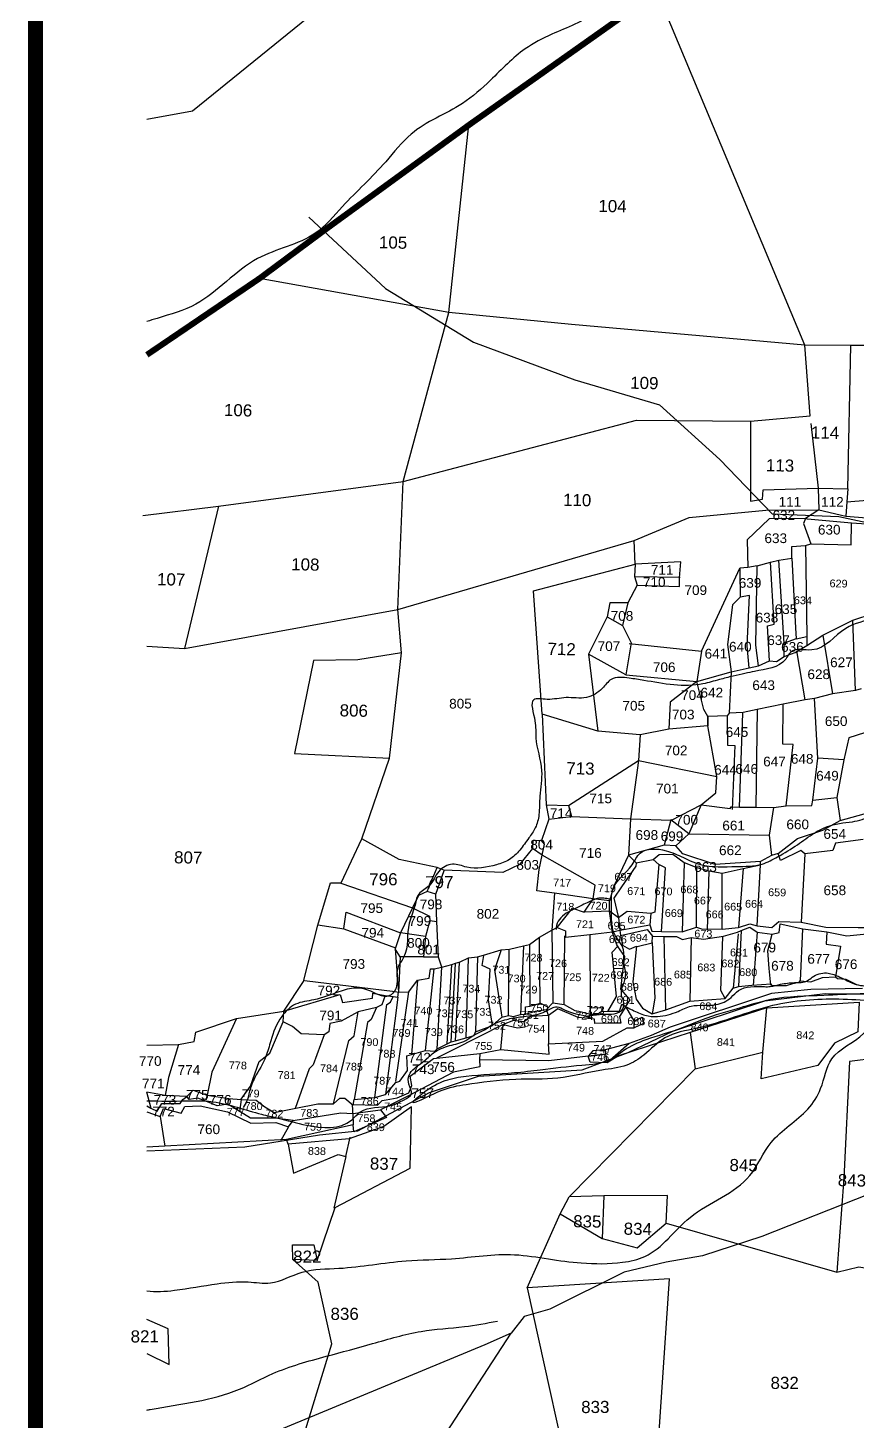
# Model space of a CAD drawing. Header units: inches. Extents: x 182366 to 215308, y 1619047 to 1632624.
# Drawn here: x 182366 to 183734, y 1626081 to 1628381 of the extents above; entities that cross this region are included whole.
import ezdxf
from ezdxf.enums import TextEntityAlignment as Align

# ---------------------------------------------------------------- set-up
doc = ezdxf.new("R2010")
doc.units = ezdxf.units.IN
doc.header["$MEASUREMENT"] = 0
doc.linetypes.add('HIDDEN2', pattern=[0.1875, 0.125, -0.0625])
for name, color, linetype in [('PLOT NO', 7, 'Continuous'), ('PLOTS', 7, 'Continuous'), ('ROAD', 1, 'Continuous'), ('STREAM', 4, 'Continuous'), ('VILLAGE BOUNDARY', 5, 'Continuous')]:
    doc.layers.add(name, color=color, linetype=linetype)
doc.styles.get("Standard").update_dxf_attribs({"font": 'arial.ttf'})

msp = doc.modelspace()

# ---------------------------------------------------------------- linework, layer by layer
at = {"color": 5, "const_width": 25}
msp.add_lwpolyline([(182378.6, 1632166.8), (191929.3, 1632166.8), (191929.3, 1619118.1), (182378.6, 1619118.1)], close=True, dxfattribs=at)
at = {"layer": 'PLOTS'}
for points in [[(182555.5, 1627575.9), (182680.2, 1627591.2), (182985.2, 1627631.9), (183370, 1627733.1), (183557.9, 1627731.3), (183656.1, 1627740.2), (183647.3, 1627856.9), (183404, 1628440)], [(183743.8, 1627040.8), (183697.8, 1627035.1), (183693.5, 1627022.8), (183647.3, 1627017.1), (183640.9, 1627022.9), (183607.1, 1627006.5), (183603.4, 1627018.1), (183592.7, 1627014.4), (183574.5, 1627004.8), (183499.6, 1626999.6), (183446.5, 1627017.5), (183434.9, 1627030.7), (183415.6, 1627031.6), (183356.8, 1627015.1), (183332.5, 1626963.8), (183325.1, 1626939.5), (183298.4, 1626943.3), (183234.6, 1626952.4), (183205.7, 1626956.5), (183209.4, 1626991.4), (183214.3, 1627015.2), (183217.9, 1627033), (183213, 1627039.1), (183198.9, 1627038.7), (183198.2, 1627025.9), (183176.9, 1626999.6), (183149.4, 1626986.5), (183052.2, 1626990.1), (183041, 1626995), (182978.3, 1627008.2), (182917.1, 1627042), (182962.2, 1627175.3), (182982.5, 1627349.1), (182976.1, 1627420.7), (182985.2, 1627631.9), (183060.5, 1627910.8), (183093.5, 1628220.3)], [(184455.2, 1628052.1), (184331.7, 1628044.9), (184309, 1627941), (184159.7, 1627946.1), (184137.9, 1627866), (184088.5, 1627865.6), (184063.7, 1627863.2), (183928.9, 1627856.3), (183723.4, 1627856.5), (183647.3, 1627856.9), (183262.9, 1627890.9), (183060.5, 1627910.8), (182748.1, 1627967)], [(183718.1, 1627619.6), (183723.4, 1627856.5)], [(183557.9, 1627731.3), (183557.7, 1627599.5), (183577.8, 1627602.9), (183578.5, 1627618.3), (183669.4, 1627620.6), (183718.1, 1627619.6), (183716.9, 1627598.3), (183715.2, 1627574.8)], [(183657.1, 1627727.4), (183669.4, 1627620.6), (183670.4, 1627585.2)], [(183716.9, 1627598.3), (183750.2, 1627601.1), (183749.7, 1627607), (183778.4, 1627609.4), (183802.6, 1627660.8), (183846.6, 1627651.2), (183941.3, 1627639.8), (183934.4, 1627584.1), (183898.2, 1627583.8), (183778.4, 1627609.4)], [(182562.3, 1627359.9), (182624.6, 1627356.4), (182976.1, 1627420.7), (183366, 1627534.7), (183456.9, 1627572.7), (183583.2, 1627584.7), (183670.4, 1627585.2), (183715.2, 1627574.8), (183763.7, 1627570.8)], [(182680.2, 1627591.2), (182624.6, 1627356.4)], [(183670.4, 1627585.2), (183648.6, 1627570.6), (183645.2, 1627562.6), (183657.4, 1627528.8)], [(183757.4, 1627560.8), (183724.4, 1627562.9), (183651.9, 1627569.7), (183648.6, 1627570.6), (183588.7, 1627570.4), (183552.3, 1627535.4), (183553.5, 1627489.9), (183540, 1627488.9), (183540.7, 1627440.7), (183528.2, 1627428.4), (183519.8, 1627362.8), (183525.8, 1627317.8), (183522.9, 1627249.7)], [(183568.7, 1627492.7), (183590.8, 1627498.7), (183604.8, 1627501.8), (183626.1, 1627505.4), (183626.1, 1627524.8), (183648.7, 1627526.1), (183657.4, 1627528.8), (183723.9, 1627527.1), (183724.4, 1627562.9)], [(183214.1, 1627247.7), (183199.7, 1627451.5), (183367.9, 1627495.3), (183366, 1627534.7)], [(183648.7, 1627526.1), (183650.6, 1627375.8), (183651, 1627361.3)], [(183626.1, 1627505.4), (183631.9, 1627390.6), (183633.2, 1627371.9), (183650.6, 1627375.8)], [(183367.9, 1627495.3), (183366.4, 1627474.8), (183371, 1627460.6), (183355.5, 1627431.5), (183325.7, 1627431.5), (183321.3, 1627408.3), (183290.8, 1627346.9), (183306.2, 1627219.9)], [(183357.9, 1627364.7), (183476.9, 1627351.6), (183540, 1627488.9)], [(183371, 1627460.6), (183440.9, 1627458.7), (183440.6, 1627473), (183443.2, 1627499.3), (183367.9, 1627495.3)], [(183571, 1627327.7), (183566.9, 1627361.7), (183568.7, 1627492.7), (183553.5, 1627489.9)], [(183589.3, 1627335.8), (183586.1, 1627393.5), (183596.7, 1627396.4), (183590.8, 1627498.7)], [(183613.3, 1627343), (183613.2, 1627365.2), (183604.8, 1627501.8)], [(183366.4, 1627474.8), (183441.9, 1627474)], [(183555.9, 1627324.4), (183552.1, 1627360.8), (183556.4, 1627443.6), (183540.7, 1627440.7)], [(183355.5, 1627431.5), (183346.5, 1627394)], [(183352.1, 1627312.7), (183469.4, 1627301.7), (183525.8, 1627317.8), (183555.9, 1627324.4), (183571, 1627327.7), (183589.3, 1627335.8), (183600.7, 1627334.7), (183613.3, 1627343), (183631.4, 1627349.4), (183651, 1627361.3), (183676.9, 1627378.1), (183726.8, 1627403.1), (183760.1, 1627414.2)], [(183321.3, 1627408.3), (183346.5, 1627394), (183361.1, 1627365.4), (183352.1, 1627312.7), (183290.8, 1627346.9)], [(183731, 1627286.8), (183726.8, 1627403.1)], [(183633.2, 1627371.9), (183613.2, 1627365.2)], [(183676.9, 1627378.1), (183693.1, 1627281.4)], [(182982.5, 1627349.1), (182910.5, 1627337.7), (182837.3, 1627336.3), (182805.8, 1627183), (182962.2, 1627175.3)], [(183476.9, 1627351.6), (183469.4, 1627301.7)], [(183648, 1627271.6), (183634.1, 1627352.5)], [(183225.4, 1627074.8), (183262.5, 1627079), (183360.2, 1627075.3), (183427.7, 1627072.8), (183476.5, 1627098.3), (183500.9, 1627117.9), (183502.5, 1627144.8), (183487.6, 1627228.7), (183487.3, 1627244.1), (183480.9, 1627255.6), (183469.4, 1627301.7), (183425.4, 1627267.9), (183423.2, 1627223)], [(183740.1, 1627289.9), (183731, 1627286.8), (183693.1, 1627281.4), (183663.5, 1627273.7), (183648, 1627271.6), (183611.8, 1627264.2), (183568.6, 1627255.4), (183545.7, 1627250.8), (183522.9, 1627249.7), (183519.6, 1627245.1), (183487.3, 1627244.1), (183487.6, 1627228.7), (183423.2, 1627223), (183375.7, 1627214), (183306.2, 1627219.9), (183214.1, 1627247.7), (183220.8, 1627098.2), (183225.4, 1627074.8), (183213, 1627039.1)], [(183660.8, 1627106), (183669, 1627175.4), (183663.5, 1627273.7)], [(183568.6, 1627255.4), (183566.6, 1627094.3)], [(183616.9, 1627096.3), (183628.3, 1627197.8), (183611.4, 1627198.4), (183611.8, 1627264.2)], [(183519.6, 1627245.1), (183519.7, 1627196.6), (183531.9, 1627196.1), (183527.7, 1627090.7)], [(183539.7, 1627094.6), (183545.3, 1627249.6)], [(183375.7, 1627214), (183373.4, 1627171.5), (183360.2, 1627075.3), (183356.8, 1627015.1), (183369.3, 1627002.7), (183397.4, 1627008), (183407, 1627016.4), (183429.7, 1627016.9), (183448.2, 1627003), (183469.4, 1626994.8), (183489.2, 1626989.3), (183511.3, 1626985.6), (183545.5, 1626992.9), (183574.1, 1626999), (183574.5, 1627004.8)], [(183746, 1627217), (183720, 1627208.9), (183711.9, 1627172.4), (183700.3, 1627110.1)], [(183476.5, 1627098.3), (183524.1, 1627092.2), (183525.7, 1627094.7), (183539.7, 1627094.6), (183566.6, 1627094.3), (183595.7, 1627094), (183616.9, 1627096.3), (183659.2, 1627097.2), (183660.8, 1627106), (183700.3, 1627110.1), (183705.8, 1627072.1), (183788.5, 1627095.6), (183800.6, 1627110), (183857, 1627119.6), (183870.3, 1627129.7), (183887.4, 1627152.4), (183907.8, 1627149.2), (183920.7, 1627147.1), (183960.8, 1627155.4), (183990.2, 1627171.4), (184003.3, 1627192.6), (184010.7, 1627198.9), (184037.4, 1627173.5)], [(183257.5, 1627097.1), (183373.4, 1627171.5), (183502.5, 1627144.8)], [(183711.9, 1627172.4), (183669, 1627175.4)], [(183220.8, 1627098.2), (183257.5, 1627097.1), (183262.5, 1627079)], [(183476.5, 1627098.3), (183456.4, 1627050.1), (183426.3, 1627073.5), (183415.6, 1627031.6)], [(183595.7, 1627094), (183588.7, 1627048.2)], [(183603.4, 1627018.1), (183635.2, 1627042.9), (183677, 1627056.2), (183705.8, 1627072.1)], [(183434.9, 1627030.7), (183456.4, 1627050.1), (183588.7, 1627048.2), (183592.7, 1627014.4)], [(182562.3, 1626701.7), (182614.3, 1626702.6), (182640.3, 1626707.8), (182643.2, 1626722.9), (182710.3, 1626745.4), (182788.2, 1626757.9), (182820.8, 1626806.5), (182844.4, 1626899.6), (182865.4, 1626969.7), (182882.9, 1626969.4), (182917.1, 1627042)], [(182822.2, 1626808.5), (182971.9, 1626789.9), (182977.4, 1626789.2), (182994.1, 1626789.6), (183008.4, 1626808.8), (183028.1, 1626812.3), (183030, 1626827.3), (183036.2, 1626827.3), (183048.6, 1626830), (183065, 1626834.9), (183071.4, 1626836.8), (183078.9, 1626839), (183093, 1626845.7), (183107.7, 1626847.5), (183117.6, 1626850), (183146.7, 1626858.6), (183160.6, 1626860.2), (183183.6, 1626865.6), (183193.5, 1626867.9), (183209.7, 1626880), (183230.3, 1626891.1), (183239.1, 1626895.9), (183264.3, 1626927.9), (183283.5, 1626921.2), (183298.4, 1626943.3), (183301.7, 1626965.8), (183214.3, 1627015.2), (183198.2, 1627025.9)], [(183369.3, 1627002.7), (183368.7, 1626996.7), (183345.2, 1626962.8), (183332.5, 1626944.3), (183340, 1626911.7), (183342.4, 1626891.4), (183343.5, 1626882.6), (183346.6, 1626866.6), (183358.1, 1626860), (183369.9, 1626864.9), (183363.6, 1626805.9), (183369.3, 1626777.5), (183379.6, 1626762.8), (183395.4, 1626753.3), (183418.4, 1626759.7), (183457.6, 1626774), (183515.9, 1626778.3), (183529.4, 1626795.4), (183537.9, 1626798.1), (183560, 1626800.8), (183591.8, 1626802.6), (183592.3, 1626800), (183617.2, 1626799.9), (183627.9, 1626803.3), (183638.2, 1626805.7), (183639.7, 1626807.7), (183645.9, 1626807.2), (183657.4, 1626805.9), (183676.5, 1626813), (183698.3, 1626814.1), (183701.6, 1626811.5), (183714.9, 1626810.3), (183734, 1626801.2)], [(183406.9, 1626999.9), (183400.3, 1626921.3), (183393.2, 1626918.7), (183391.9, 1626900.2)], [(183410.8, 1626889.3), (183417.4, 1626994.4), (183406.9, 1626999.9), (183397.4, 1627008)], [(183448.2, 1627003), (183445.2, 1626888.6)], [(183569, 1626898.5), (183574.1, 1626999)], [(183647.3, 1627017.1), (183641.4, 1626904.5)], [(183038.7, 1626950.8), (183024.7, 1626955.3), (183041, 1626995)], [(183041, 1626695.2), (183048.6, 1626830), (183043.1, 1626846.9), (183040.6, 1626905.8), (183038.7, 1626950.8), (183052.6, 1626989.7)], [(183468.6, 1626896.5), (183469.4, 1626994.8)], [(183489.2, 1626989.3), (183486.3, 1626891.1)], [(183511.2, 1626892.8), (183511.3, 1626985.6)], [(183545.5, 1626992.9), (183538, 1626895.9)], [(182882.4, 1626969.1), (183000.6, 1626928.2), (183028.6, 1626914.5), (183028.9, 1626907.5), (183022.1, 1626881), (183018.6, 1626847.4), (182980, 1626847.2), (182971.7, 1626860.4)], [(183024.7, 1626955.3), (183010.3, 1626948.6), (183000.6, 1626928.2), (182980.4, 1626887.1), (182971.7, 1626860.4), (182977.4, 1626789.2)], [(183234.6, 1626952.4), (183230.3, 1626891.1), (183232.1, 1626771.6)], [(182562.3, 1626601.3), (182568.6, 1626597.4), (182579.4, 1626592.8), (182587.2, 1626605), (182617.4, 1626605.1), (182621.4, 1626611.7), (182628.4, 1626616.6), (182638.4, 1626627.3), (182661.5, 1626618.8), (182697.7, 1626613.7), (182717.6, 1626611.8), (182742.6, 1626610.8), (182756.7, 1626599.9), (182772.5, 1626590.4), (182808.2, 1626597.4), (182844.1, 1626604.5), (182870.3, 1626604.7), (182880.5, 1626614.2), (182888.7, 1626613.8), (182902.6, 1626602.6), (182904.3, 1626611.8), (182938.5, 1626615.4), (182956, 1626620.2), (182972.8, 1626640), (182979.5, 1626642.3), (182992.3, 1626659.5), (182991.3, 1626683.7), (182998.8, 1626685.9), (183021.7, 1626692.5), (183037, 1626691.8), (183041, 1626695.2), (183057.4, 1626703.6), (183064, 1626707.1), (183070.5, 1626708.8), (183088.8, 1626713.8), (183102.3, 1626717.5), (183104.1, 1626723.4), (183132.1, 1626734), (183148, 1626747.7), (183158.8, 1626750.6), (183166.9, 1626748.6), (183178.3, 1626751.9), (183187, 1626752.6), (183203.2, 1626757.4), (183221.5, 1626760.2), (183232.1, 1626771.6), (183250.7, 1626768.9), (183267.9, 1626758.8), (183274.6, 1626757.9), (183294, 1626752.5), (183305.5, 1626752.9), (183311.4, 1626757.2), (183322.5, 1626757.4), (183341.7, 1626757.7), (183345.6, 1626769.2), (183352.5, 1626765.6), (183359.3, 1626776.2), (183344.2, 1626793.8), (183348.1, 1626827.6), (183350.5, 1626848), (183339.3, 1626864.1), (183337.2, 1626867.1), (183330.4, 1626887.4), (183325.1, 1626922.6), (183325.1, 1626939.5)], [(182887.4, 1626893.9), (182891, 1626921.1), (182980.4, 1626887.1)], [(183028.9, 1626907.5), (183040.6, 1626905.8)], [(183239.1, 1626895.9), (183252.8, 1626890.2), (183252.8, 1626879.7), (183293, 1626884.3), (183330.2, 1626888.6), (183342.4, 1626891.4), (183391.9, 1626900.2), (183394.9, 1626889.6), (183410.8, 1626889.3), (183445.2, 1626888.6), (183468.6, 1626896.5), (183478.5, 1626892.8), (183487.7, 1626893.7), (183511.2, 1626892.8), (183538, 1626895.9), (183557, 1626901.6), (183569, 1626898.5), (183592.9, 1626895.9), (183604.8, 1626905.9), (183641.4, 1626904.5), (183681.9, 1626896.5), (183735.5, 1626895.9), (183768.8, 1626895.6), (183821.2, 1626884.2)], [(183393.2, 1626918.7), (183354.4, 1626922), (183340, 1626911.7), (183325.1, 1626922.6), (183283.5, 1626921.2)], [(182972.8, 1626861.6), (182887.9, 1626893.2), (182844.5, 1626899.8)], [(183022.1, 1626881), (182980.4, 1626887.1)], [(183250.7, 1626768.9), (183251.7, 1626882.1)], [(183293, 1626884.3), (183293.6, 1626763.5), (183293.7, 1626751.5)], [(183343.5, 1626882.6), (183387.5, 1626892.6), (183396.2, 1626881.5), (183415.3, 1626881.1), (183435.8, 1626880.7), (183445.5, 1626876.2), (183459.8, 1626879.3), (183480.3, 1626876.5), (183513.4, 1626881.7), (183536.2, 1626887.9), (183542.7, 1626890.7), (183556.5, 1626896.5), (183568.8, 1626887.8), (183593.8, 1626884.5), (183604.9, 1626887.6), (183607, 1626901.8), (183644, 1626893.8), (183683.7, 1626888.7), (183716.7, 1626882.1), (183749.5, 1626885.5), (183768, 1626888.5), (183785.2, 1626884.8), (183807.3, 1626881.7), (183819.4, 1626873.1)], [(183537.5, 1626885.4), (183529.4, 1626795.4)], [(183542.7, 1626890.7), (183537.9, 1626798.1)], [(183568.8, 1626887.8), (183562.1, 1626800.1)], [(183591.4, 1626800.3), (183588.9, 1626828.1), (183586.2, 1626857.3), (183593.8, 1626884.5)], [(183643.7, 1626893.8), (183639.7, 1626807.7)], [(183683.7, 1626888.7), (183682.7, 1626868.2), (183706.3, 1626864.8), (183698.3, 1626814.1)], [(183158.8, 1626750.6), (183160, 1626859.5)], [(183183.6, 1626865.6), (183178.3, 1626751.9)], [(183193.5, 1626867.9), (183194.1, 1626766)], [(183211.1, 1626770.9), (183209.7, 1626880)], [(183322.6, 1626757.3), (183336.6, 1626781.6), (183329.7, 1626854.8), (183339.7, 1626865.4)], [(183371, 1626864.6), (183395.7, 1626870.3), (183396.2, 1626881.5)], [(183395.7, 1626870.9), (183399.9, 1626779), (183395.4, 1626753.3)], [(183418.4, 1626759.7), (183415.3, 1626881.1)], [(183459.8, 1626879.3), (183457.6, 1626774)], [(183515.9, 1626778.3), (183509, 1626791.7), (183512.3, 1626880.2)], [(182980, 1626847.2), (182977.4, 1626789.2)], [(183018.6, 1626847.4), (183043.9, 1626847.5)], [(183064, 1626707.1), (183071.5, 1626836.2)], [(183077.2, 1626837.8), (183070.5, 1626708.8)], [(183088.8, 1626713.8), (183093, 1626845.7)], [(183107.7, 1626847.5), (183104.1, 1626723.4)], [(183132.1, 1626734), (183125.7, 1626776.2), (183128.6, 1626826.8), (183115.1, 1626832.8), (183118.2, 1626849.4)], [(183146.7, 1626858.6), (183135.7, 1626826), (183148, 1626747.7)], [(183021.7, 1626692.5), (183036.2, 1626827.3)], [(183057.4, 1626703.6), (183065, 1626834.9)], [(183332.3, 1626828.1), (183348.4, 1626828.6)], [(183742.7, 1626795.3), (183657.6, 1626793.4), (183592.3, 1626786.9), (183425.6, 1626731.5), (183393.8, 1626717.3), (183357.5, 1626704.2), (183318, 1626693.6), (183297.9, 1626692.2), (183290.1, 1626683.3), (183319, 1626686.7), (183318, 1626693.6), (183319, 1626686.7), (183290.1, 1626683.3), (183225.1, 1626675.8), (183110.7, 1626677.4), (183111.4, 1626665.6), (183068, 1626657), (182994, 1626618.1), (182947.6, 1626595), (182957.5, 1626582.1), (182903.9, 1626558.7), (182902.3, 1626570), (182792.7, 1626545.6), (182591.9, 1626535), (182562.3, 1626533)], [(183008.4, 1626808.8), (182998.8, 1626685.9)], [(182717.7, 1626612.6), (182733.3, 1626633.9), (182747.5, 1626674.4), (182765.3, 1626688.5), (182787.3, 1626740.2), (182788.2, 1626757.9), (182881, 1626785.3), (182884.9, 1626772.1), (182934.7, 1626779.2), (182934.8, 1626787.3), (182955.5, 1626783.4), (182968.3, 1626781.8), (182976.2, 1626780.8), (182977.4, 1626789.2)], [(182955.5, 1626783.4), (182949.9, 1626767.9), (182940.8, 1626763.9), (182910.9, 1626756.4), (182882.9, 1626741.1), (182863.9, 1626737.3), (182862.5, 1626723.3), (182854.5, 1626718.6), (182816.7, 1626720), (182802.4, 1626732.1), (182787.3, 1626740.2)], [(182938.5, 1626615.4), (182958.2, 1626768.5), (182964.3, 1626772.4), (182968.3, 1626781.8)], [(182976.2, 1626780.8), (182956, 1626620.2)], [(182972.7, 1626641.5), (182994.1, 1626789.6)], [(183187, 1626752.6), (183186.9, 1626764.8), (183194.1, 1626766), (183211.4, 1626770.6), (183225.3, 1626763.9)], [(183398.8, 1625941.8), (183424.5, 1626315.9), (183189.6, 1626300.9), (183244.1, 1626423.3), (183258.8, 1626451.2), (183466.8, 1626662.2), (183578.1, 1626690), (183585, 1626763.2), (183737.2, 1626772.4), (183735.1, 1626723.7), (183696.2, 1626705.1), (183669.1, 1626668.1), (183575.3, 1626646), (183578.1, 1626690)], [(183812, 1626771), (183765.9, 1626680.1), (183720.9, 1626674.4), (183712, 1626481.9), (183700.4, 1626326.7)], [(182710.3, 1626745.4), (182676, 1626671.2), (182669.3, 1626656.7), (182661.5, 1626618.8), (182659.4, 1626610.5)], [(182870.3, 1626604.7), (182895.6, 1626709.1), (182904.3, 1626716.9), (182910.9, 1626756.4)], [(182902, 1626589), (182901.9, 1626594), (182901.7, 1626603.4), (182942.4, 1626602.6), (182950.4, 1626610.4), (182957, 1626611.2), (182974.9, 1626614.7), (182994.5, 1626622.7), (182999.4, 1626634.9), (182996.3, 1626650.3), (183034.8, 1626679.4), (183111.3, 1626687.5), (183145.9, 1626694.4), (183225.6, 1626686.8), (183224.9, 1626703.8), (183314.2, 1626708.3), (183354.2, 1626730.3), (183366, 1626730.2), (183366.1, 1626741.8), (183379.2, 1626747.5), (183381.6, 1626737.2), (183366, 1626730.2)], [(182940.8, 1626763.9), (182932.5, 1626744.1), (182926.1, 1626738.7), (182904.3, 1626611.8)], [(183224.9, 1626750.3), (183194.8, 1626748.9), (183184.4, 1626740.3), (183166.8, 1626742.3), (183149.8, 1626735.9), (183068.4, 1626694.4), (183040.1, 1626679.9)], [(183366.1, 1626741.8), (183352.5, 1626765.6), (183341.8, 1626748.8), (183343.9, 1626738), (183327.6, 1626737.7), (183301, 1626737.3), (183300.7, 1626744.7), (183273.4, 1626747.3), (183240.1, 1626761.5), (183224.9, 1626750.3), (183221.5, 1626760.2)], [(183224.9, 1626750.3), (183224.9, 1626703.8)], [(183292.5, 1626763.2), (183313, 1626763.6), (183312.2, 1626755.9)], [(183585, 1626763.2), (183458.5, 1626722.2), (183340.4, 1626683.9), (183321.5, 1626672.2), (183319, 1626686.7)], [(183145.9, 1626694.4), (183149.8, 1626735.9), (183173.6, 1626730.4), (183186.1, 1626732), (183184.4, 1626740.3)], [(183458.5, 1626722.2), (183466.8, 1626662.2)], [(182614.3, 1626702.6), (182598, 1626648.1), (182592.5, 1626618.6), (182562.3, 1626624.2)], [(182854.5, 1626718.6), (182836.3, 1626669.2), (182830.2, 1626662.7), (182807, 1626597.2)], [(183357.5, 1626704.2), (183321.5, 1626672.2)], [(183111.3, 1626687.5), (183110.7, 1626677.4)], [(183321.5, 1626672.2), (183293.2, 1626673.4), (183290.1, 1626683.3)], [(182561.5, 1626624.3), (182568.6, 1626597.4)], [(182562.3, 1626591.6), (182584.3, 1626584), (182589.6, 1626597), (182618.8, 1626589.5), (182624.7, 1626600.5), (182650, 1626601.5), (182695.3, 1626591.5), (182733.8, 1626572.6), (182774.9, 1626574.1), (182795.9, 1626566.5), (182803.7, 1626577.4), (182773.7, 1626580.8), (182733.3, 1626581.2), (182695.7, 1626604.1), (182678.3, 1626601.2), (182659.5, 1626608.9), (182646.2, 1626614.3), (182632.2, 1626611.9), (182628.4, 1626616.6), (182592.5, 1626618.6), (182592.5, 1626618.6)], [(182695.7, 1626604.1), (182697.7, 1626613.7)], [(182717.6, 1626611.8), (182715, 1626591.4)], [(182584.3, 1626584), (182591.9, 1626535)], [(182843.2, 1626346.2), (182873, 1626433.4), (182996.7, 1626498.5), (182998.9, 1626599.6), (182953, 1626567.4), (182896.1, 1626546.7), (182795.5, 1626538.2), (182792.7, 1626545.6)], [(182803.7, 1626577.4), (182882, 1626589.7), (182902, 1626589), (182902.3, 1626570)], [(182902, 1626589), (182947.6, 1626595)], [(182795.9, 1626566.5), (182783, 1626544.3)], [(182795.5, 1626538.2), (182804, 1626490.3), (182877.9, 1626520.8), (182890.5, 1626517.7), (182897.8, 1626549.6)], [(182890.5, 1626517.7), (182870.9, 1626432.4)], [(183418.6, 1626407.9), (183421.2, 1626453.6), (183316, 1626452.8), (183258.8, 1626451.2)], [(183316, 1626452.8), (183313.3, 1626382.5)], [(183244.1, 1626423.3), (183313.3, 1626382.5), (183371.2, 1626366.9), (183418.6, 1626407.9), (183700.4, 1626326.7), (183736.4, 1626335.7), (183819.9, 1626321.6), (183817.2, 1626263.5), (183793.1, 1625941.5)], [(182562.3, 1624952), (182668.7, 1624956), (182671.3, 1624961.5), (182642.1, 1625157.9), (182602.7, 1625369.4), (182785.7, 1625940.4), (182867.1, 1626208.4), (182844.6, 1626310.4), (182802.8, 1626348), (182802.3, 1626371.9), (182837.4, 1626372), (182843.2, 1626346.2), (182802.8, 1626348)], [(183189.6, 1626300.9), (183274.6, 1625914.6), (183398.8, 1625941.8)], [(182562.3, 1626192.5), (182599.1, 1626174.2), (182597.5, 1626233.6), (182562.3, 1626248.8)]]:
    msp.add_lwpolyline(points, dxfattribs=at)
at = {"layer": 'ROAD'}
for points in [[(182829.4, 1628068.2), (182955.7, 1627950.3), (183100.8, 1627862), (183268.3, 1627799.9), (183408, 1627758.4), (183507, 1627668.3), (183593.6, 1627578.7), (183703.4, 1627574.2), (183808.3, 1627551.7), (183925.8, 1627538.5), (184012.2, 1627531.1), (184037.9, 1627531.8)], [(182562.3, 1626526.9), (182724.1, 1626533.6), (182847, 1626553.6), (182910.3, 1626560.4), (183028.5, 1626623.4), (183109.4, 1626650.5), (183280, 1626660.8), (183356, 1626689.4), (183429.5, 1626724.6), (183581.4, 1626774.9), (183680.9, 1626786.7), (183905.7, 1626783.9)], [(184239.2, 1626764), (184191.7, 1626720.9), (184160.1, 1626675), (184044.5, 1626611.3), (183840.3, 1626510.3), (183751.8, 1626455.2), (183576.6, 1626385.9), (183478.9, 1626353.8), (183418.6, 1626343.5), (183349.6, 1626327), (183226.8, 1626265.7), (183184.4, 1626253.8), (183163, 1626226), (183119.9, 1626207.2), (182771.3, 1626062.1), (182572.1, 1625948.3), (182562.3, 1625940.6)], [(182562.3, 1625318.2), (182801.9, 1625697.5), (183033, 1626026.1), (183163, 1626226)]]:
    msp.add_lwpolyline(points, dxfattribs=at)
at = {"layer": 'STREAM'}
msp.add_lwpolyline([(182562.3, 1628230), (182637.7, 1628243.8), (183120.4, 1628635.4), (183130, 1628681.4), (183484.2, 1628965), (183571.4, 1629115.7), (183716.4, 1629280.6), (183848.2, 1629434.1), (183714.9, 1629276.2), (184029.4, 1629017), (184104.8, 1628951.9), (184113.5, 1628877.7)], dxfattribs=at)
for points, knots in [([(184101.8, 1628954.5), (184093.6, 1628946.8), (184071.4, 1628926.1), (184038.5, 1628897.2), (183974.7, 1628879.4), (183921.4, 1628826.7), (183851.4, 1628784.8), (183794.3, 1628752.7), (183753.8, 1628717.4), (183713, 1628676.7), (183642.7, 1628661.2), (183596.2, 1628590.6), (183528, 1628552.4), (183464.6, 1628519.1), (183419, 1628477.6), (183350.4, 1628466.6), (183309, 1628400), (183239.4, 1628375.7), (183176.9, 1628343.7), (183133.9, 1628297.3), (183074.8, 1628245), (183002.7, 1628219), (182949, 1628147.4), (182893, 1628097.3), (182834.3, 1628026), (182731, 1628008.7), (182664.4, 1627925.5), (182596, 1627906.3), (182567.9, 1627897.6), (182562.3, 1627895.7)], [0, 0, 0, 0, 33.920152, 91.358054, 128.042542, 229.495491, 308.708714, 373.68786, 424.852714, 469.754116, 544.387407, 627.207532, 710.216836, 776.126334, 842.442505, 890.430532, 974.460365, 1056.676535, 1106.632103, 1183.807996, 1244.106688, 1342.499813, 1404.450692, 1507.190295, 1570.153111, 1674.002134, 1800.560327, 1868.652397, 1885.926289, 1885.926289, 1885.926289, 1885.926289]), ([(182562.3, 1625413.6), (182575.2, 1625414.7), (182617.8, 1625418.1), (182701.6, 1625421.3), (182795.5, 1625434.4), (182894.5, 1625438.9), (182964.1, 1625465.4), (183034.3, 1625459.5), (183111.2, 1625507), (183201.3, 1625530.3), (183311.9, 1625542.6), (183326.9, 1625620), (183409.4, 1625608.6), (183470.9, 1625638.3), (183524.8, 1625657.8), (183547.5, 1625699.1), (183589.3, 1625730.3), (183644.8, 1625762.6), (183704.2, 1625803.6), (183757.6, 1625839.9), (183812.6, 1625859.8), (183852.4, 1625892), (183873.8, 1625931.6), (183917.7, 1625958.6), (183972.4, 1625999), (184037.7, 1626040.3), (184074, 1626107), (184108, 1626150.1), (184161.7, 1626187.9), (184209.3, 1626207.3), (184268.8, 1626230), (184271.1, 1626275.3), (184308.3, 1626303.8), (184346.2, 1626326.6), (184397.8, 1626351.1), (184448.1, 1626335.3), (184474.7, 1626304.9), (184511.4, 1626297.8), (184547, 1626317.4), (184573.7, 1626371), (184634.4, 1626409.1), (184681.8, 1626480.6), (184711.4, 1626537.8), (184731.3, 1626591.1), (184754, 1626647.2), (184760.4, 1626715.3), (184780.5, 1626787), (184794.1, 1626852.9), (184823.8, 1626910.9), (184847.5, 1626958.6), (184892, 1626997.5), (184915.3, 1627084.3), (185012.5, 1627097.1), (185049.9, 1627178.1), (185123.9, 1627200.3), (185181.7, 1627238.6), (185215.8, 1627286.5), (185260.8, 1627336), (185275.1, 1627415.7), (185332.7, 1627475.4), (185402.6, 1627498.5), (185470.5, 1627568.5), (185533.3, 1627635.7), (185591.5, 1627700), (185638.9, 1627730.5), (185674.2, 1627753), (185724.5, 1627804.7), (185714.4, 1627901.9), (185724.9, 1628005.5), (185739.5, 1628087.1), (185747, 1628143.8), (185746.7, 1628209.7), (185762.3, 1628289.6), (185822.5, 1628365), (185855.5, 1628433.8), (185912.6, 1628508), (185953.5, 1628602.6), (186020.4, 1628688.5), (186058.2, 1628773.9), (186107, 1628832.2), (186156.8, 1628884.7), (186226.8, 1628867.7), (186292.5, 1628901.6), (186373.6, 1628891.2), (186439.6, 1628874.5), (186498.7, 1628847.8), (186554.1, 1628834.7), (186598.3, 1628820.1), (186635.2, 1628795.6), (186681.2, 1628786.1), (186729, 1628764.4), (186778.8, 1628747.1), (186817.6, 1628723.7), (186848.3, 1628719.8), (186867.5, 1628717), (186885.7, 1628719.5), (186905.5, 1628724.2), (186930.9, 1628737.1), (186941.7, 1628754.5), (186949, 1628766.3)], [1009.301592, 1009.301592, 1009.301592, 1009.301592, 1047.9218, 1137.61407, 1260.571966, 1332.476282, 1433.628974, 1479.114351, 1537.907126, 1692.629256, 1782.571677, 1812.803691, 1901.569815, 1966.817296, 2029.665102, 2061.703251, 2103.771608, 2184.034693, 2254.956049, 2320.127168, 2376.847277, 2429.336253, 2469.519515, 2508.728851, 2580.424217, 2676.56389, 2732.656145, 2805.717201, 2839.089896, 2927.757425, 2965.190804, 3015.13061, 3042.034282, 3101.470463, 3150.693741, 3206.727277, 3244.514128, 3268.221154, 3313.302344, 3353.93891, 3445.020187, 3519.259999, 3608.792976, 3637.922091, 3690.036973, 3789.462775, 3840.770887, 3913.589111, 3989.81145, 4035.829047, 4071.299677, 4165.149088, 4277.526106, 4310.487704, 4421.941237, 4489.088821, 4515.781843, 4597.804311, 4685.659657, 4748.509068, 4836.437254, 4900.646849, 5036.653814, 5114.996847, 5158.525443, 5204.850151, 5241.262589, 5368.057814, 5466.980349, 5560.579291, 5615.48576, 5638.169247, 5758.481082, 5848.887476, 5924.134859, 5986.322599, 6128.573418, 6230.216442, 6311.984664, 6403.541964, 6466.950049, 6503.693253, 6605.756815, 6675.24923, 6743.371634, 6810.24961, 6868.791324, 6914.048081, 6948.91218, 7000.261098, 7052.631322, 7106.376844, 7158.538703, 7185.577297, 7198.437408, 7216.718101, 7240.041905, 7259.644164, 7299.99864, 7299.99864, 7299.99864, 7299.99864]), ([(182562.3, 1626609.7), (182578.6, 1626609.5), (182615, 1626608.6), (182679.5, 1626612.2), (182732.9, 1626590.9), (182785.1, 1626580.1), (182831.6, 1626566), (182889, 1626561.3), (182919.8, 1626601.8), (182957.5, 1626596.3), (182982.2, 1626609.3), (183003.4, 1626620.1), (182992.7, 1626636.5), (182993.2, 1626658.4), (183016.6, 1626671), (183035.2, 1626691.4), (183061, 1626701.7), (183085.5, 1626705.7), (183102.3, 1626719.2), (183118, 1626725.1), (183133.8, 1626737.8), (183154.2, 1626744.2), (183179.4, 1626748.9), (183201.4, 1626750.3), (183220.3, 1626757.1), (183240.8, 1626769.9), (183255, 1626752.7), (183303.1, 1626748.1), (183277.4, 1626748.6), (183316.9, 1626754.4), (183330.8, 1626750.9), (183349.5, 1626758.7), (183349.3, 1626773.6), (183340.4, 1626791.2), (183357.4, 1626814.4), (183346.7, 1626838.8), (183351.8, 1626863.7), (183332, 1626881.2), (183328, 1626907.3), (183329.1, 1626931), (183326.6, 1626968.2), (183359.9, 1626988.6), (183376.2, 1627027.7), (183416.7, 1627025.8), (183446.7, 1627011.2), (183483.9, 1626993.8), (183528.8, 1626997.1), (183573.1, 1626996.2), (183605.8, 1627013.8), (183634.5, 1627030.9), (183665.1, 1627055), (183696.9, 1627068), (183729.6, 1627069.7), (183765.4, 1627081.4), (183794.7, 1627120.6), (183837.2, 1627131), (183876.6, 1627142.3), (183887.5, 1627190.2), (183875.1, 1627231.5), (183907.2, 1627291.8), (183967.1, 1627259.3), (184036.5, 1627251.8), (184040.8, 1627309.8), (184034.2, 1627349.2), (184006.3, 1627365.4), (184005.1, 1627397.1), (183976.3, 1627410.5), (183951, 1627412.3), (183924.4, 1627421.5), (183889.3, 1627424.7), (183851.6, 1627411.8), (183806.4, 1627421.1), (183763.1, 1627404.4), (183707, 1627394.5), (183674.5, 1627344.1), (183626.2, 1627359.3), (183610.4, 1627324.1), (183576.8, 1627321.4), (183547.6, 1627314.6), (183528, 1627310.6), (183505, 1627304.6), (183473.2, 1627295.1), (183430.6, 1627294.4), (183390, 1627302.5), (183356.7, 1627307.6), (183328.3, 1627310.6), (183312.5, 1627286.6), (183287, 1627271.1), (183253.5, 1627277.7), (183227.6, 1627269.9), (183189.5, 1627277.4), (183205.5, 1627236.7), (183201.1, 1627201), (183217.8, 1627158.7), (183209.4, 1627116.3), (183210.3, 1627084.6), (183204.7, 1627060.4), (183191, 1627042.2), (183178.5, 1627023.5), (183161.1, 1627006.5), (183130.7, 1626996.2), (183097.9, 1626990), (183066, 1627004.4), (183040.1, 1626989.6), (183032.5, 1626963.8), (183007.4, 1626953.1), (183004.7, 1626926.9), (182988.5, 1626895.1), (182996, 1626855.9), (182969.9, 1626825.7), (182979.7, 1626799.4), (182956.8, 1626774.4), (182931.9, 1626793.3), (182904.2, 1626797.6), (182873.9, 1626788.1), (182842.5, 1626775.6), (182806.4, 1626772.4), (182779.6, 1626746.5), (182767.6, 1626714.4), (182758.8, 1626678.4), (182742, 1626652.9), (182731.5, 1626628.2), (182728.8, 1626610.3), (182723.5, 1626602.2), (182721.2, 1626598.7)], [1583.732374, 1583.732374, 1583.732374, 1583.732374, 1632.532777, 1692.817981, 1775.161672, 1801.919808, 1851.832844, 1926.435684, 1946.433386, 1995.790068, 2021.332985, 2036.831819, 2053.317325, 2068.194525, 2099.06306, 2122.958196, 2152.034707, 2179.88248, 2195.985359, 2215.450908, 2229.672311, 2256.250356, 2278.076055, 2307.035877, 2320.992859, 2339.764859, 2369.427792, 2397.805176, 2401.787842, 2428.226978, 2447.27648, 2464.196095, 2476.049787, 2487.282496, 2521.751802, 2544.789906, 2562.849481, 2593.145078, 2614.140639, 2639.908486, 2665.942357, 2719.09741, 2742.088253, 2785.113763, 2815.844701, 2846.317678, 2905.399322, 2948.209549, 2976.522773, 3014.873019, 3048.664531, 3093.093913, 3114.68268, 3147.01053, 3202.503905, 3252.198568, 3276.45162, 3318.691582, 3377.307065, 3407.318216, 3497.545325, 3531.853399, 3593.772495, 3625.033101, 3649.979467, 3681.551897, 3706.699539, 3735.950841, 3758.973899, 3790.348477, 3839.699435, 3874.921681, 3924.616137, 3975.670053, 4042.058752, 4076.807696, 4091.117386, 4146.263257, 4162.553225, 4182.688724, 4205.922307, 4233.982385, 4281.947365, 4332.122474, 4356.573356, 4386.243885, 4406.9082, 4437.030981, 4470.879389, 4502.15978, 4524.270883, 4558.873994, 4586.900824, 4642.171192, 4684.467464, 4714.803971, 4737.348267, 4757.215464, 4782.182863, 4805.398884, 4828.124653, 4877.616745, 4901.418333, 4927.019057, 4955.426433, 4977.6474, 4999.502067, 5028.117747, 5085.136021, 5105.372187, 5139.758851, 5155.946735, 5191.895356, 5212.505381, 5240.733131, 5284.299489, 5315.184523, 5345.454852, 5389.775291, 5416.677289, 5456.028262, 5480.406108, 5496.801968, 5509.260025, 5509.260025, 5509.260025, 5509.260025]), ([(182562.3, 1626296.3), (182577.1, 1626293.9), (182616.8, 1626297), (182671.3, 1626307.7), (182724.4, 1626313.2), (182772.8, 1626304.4), (182819.2, 1626333), (182896.4, 1626331.3), (182977.5, 1626347.8), (183074.6, 1626347.2), (183152.9, 1626360.7), (183224, 1626348.4), (183283.1, 1626340.7), (183336.7, 1626339.9), (183405.5, 1626354.7), (183455.6, 1626432.6), (183554.5, 1626463), (183589.1, 1626551.1), (183646.5, 1626582.6), (183678.1, 1626632.1), (183686.1, 1626689.9), (183751, 1626712.6), (183785.8, 1626786.2), (183844.6, 1626754.9), (183885.7, 1626733.3), (183938, 1626740.5), (183993.7, 1626715.3), (184060.9, 1626718), (184122.8, 1626717.4), (184178.9, 1626727.1), (184224, 1626735.8), (184273.6, 1626742.8), (184336.7, 1626730.6), (184397.5, 1626728.1), (184448.5, 1626702.4), (184490.5, 1626694.2), (184531.1, 1626668.7), (184557.6, 1626641.6), (184584.2, 1626621.8), (184613.7, 1626627.2), (184643, 1626613.6), (184673.6, 1626594.6), (184699, 1626572.6), (184716.5, 1626562.2), (184721.8, 1626559.1)], [95.31626, 95.31626, 95.31626, 95.31626, 140.513468, 211.86657, 263.276722, 300.023228, 354.962597, 416.221085, 527.632749, 602.629881, 706.842974, 762.936539, 817.630344, 885.696472, 923.882093, 1022.345211, 1142.75722, 1207.554471, 1289.633744, 1329.304261, 1381.588568, 1449.564974, 1519.161925, 1574.894766, 1613.408915, 1661.084849, 1724.83519, 1791.578971, 1859.75638, 1910.867901, 1961.781179, 1997.922796, 2059.860914, 2153.319945, 2176.104642, 2230.069113, 2280.493583, 2316.000412, 2345.896261, 2373.495786, 2400.357817, 2440.071813, 2482.179182, 2500.729363, 2500.729363, 2500.729363, 2500.729363]), ([(182562.3, 1626099.2), (182564.2, 1626099.6), (182591.2, 1626104.9), (182643, 1626111.7), (182711.9, 1626129.2), (182778.6, 1626166.4), (182853.9, 1626187), (182935.7, 1626208.7), (183010.6, 1626231.6), (183080.7, 1626235), (183122.3, 1626242.7), (183140.4, 1626246.1)], [880.692766, 880.692766, 880.692766, 880.692766, 886.513125, 963.227011, 1037.463459, 1098.035235, 1190.808248, 1270.109269, 1352.697222, 1424.307284, 1479.572829, 1479.572829, 1479.572829, 1479.572829])]:
    msp.add_open_spline(points, degree=3, knots=knots, dxfattribs=at)
for points in [[(183329.4, 1626941.8), (183323, 1626942.9), (183313.8, 1626944.3), (183301.9, 1626942.7), (183291.5, 1626937.9), (183280.1, 1626932.7), (183271.2, 1626928.2), (183245, 1626911.9), (183237.9, 1626899.2), (183237.6, 1626892.4)], [(183346.7, 1626768.1), (183363.1, 1626759.6), (183383.8, 1626751), (183404.7, 1626748.8), (183438.4, 1626757.3), (183460.1, 1626765.9), (183501.2, 1626768.4), (183525.9, 1626780.4), (183537.8, 1626791.5), (183580.9, 1626798.1), (183590.3, 1626798.3), (183607.5, 1626802), (183630.6, 1626804.7), (183651.4, 1626807.8), (183659.8, 1626813.9), (183683.2, 1626820.7), (183702.4, 1626815.2), (183713.8, 1626809.7), (183728.7, 1626803), (183742.3, 1626799.8), (183766.4, 1626801.6), (183784, 1626801.1), (183775.5, 1626802.4), (183795.7, 1626797.7)], [(184721.2, 1626575), (184705.1, 1626594.2), (184658.8, 1626620), (184582.7, 1626668.3), (184547.3, 1626692.9), (184515.9, 1626707.8), (184485.5, 1626724.7), (184424.6, 1626743.4), (184378, 1626757.8), (184338, 1626763.6), (184299.1, 1626762.8), (184268.9, 1626758.6), (184225.2, 1626751.8), (184165.2, 1626747.3), (184087.4, 1626752.3), (184022.5, 1626760.4), (183926.4, 1626772.6), (183852.2, 1626783.2), (183798.6, 1626787.4), (183678.7, 1626784.1), (183591.4, 1626777.2), (183540.1, 1626763.4), (183478.9, 1626744.1), (183445.8, 1626730.5), (183385.8, 1626710.8), (183349.2, 1626693), (183326.6, 1626678), (183279.6, 1626668.6), (183211.2, 1626660.9), (183168.5, 1626656.2), (183088.8, 1626650.4), (183018.1, 1626623), (183001.2, 1626607.4), (183041.8, 1626623.7), (183088.8, 1626636.2), (183170.6, 1626645.1), (183239.9, 1626647.1), (183312.8, 1626660.3), (183353.8, 1626668.6), (183381.8, 1626685.1), (183416.6, 1626713.5), (183469.5, 1626729.4), (183594.3, 1626766.8), (183703.4, 1626777.3), (183760.1, 1626774.2), (183806.8, 1626772.4), (183849.4, 1626774.7), (183948.2, 1626759.6), (184005, 1626747.9), (184075.4, 1626740), (184162.1, 1626733.9), (184236.5, 1626741.3), (184278.9, 1626750.4), (184333.8, 1626758.4), (184417.1, 1626735.1), (184490.5, 1626712), (184539.9, 1626683.9), (184590.8, 1626647.5), (184632.4, 1626629.6), (184693.4, 1626586.2), (184704.8, 1626575.9), (184721.2, 1626575)]]:
    msp.add_spline(points, degree=3, dxfattribs=at)
at = {"layer": 'VILLAGE BOUNDARY', "linetype": 'HIDDEN2', "ltscale": 140}
msp.add_lwpolyline([(182562.3, 1627840.9, 10, 10, 0), (182748.1, 1627967, 10, 10, 0), (182857.4, 1628048.2, 10, 10, 0), (183093.5, 1628220.3, 10, 10, 0), (183404, 1628440, 10, 10, 0), (183752.7, 1628685.2, 10, 10, 0), (183966.7, 1628835.6, 10, 10, 0), (184071.6, 1628908.2, 10, 10, 0), (184280.5, 1629022.4, 10, 10, 0), (184499.8, 1629082.5, 10, 10, 0), (184552.9, 1629096.6, 10, 10, 0), (184800.9, 1629184, 10, 10, 0), (185254.4, 1629223.7, 10, 10, 0)], format="xyseb", dxfattribs=at)

# ---------------------------------------------------------------- texts
at = {"layer": 'PLOT NO'}
for s, height, rotation, p in [('104', 20, 358.8627, (183330.3, 1628086.4)), ('105', 20, 358.8627, (182968.4, 1628026.3)), ('109', 20, 358.8627, (183382.8, 1627794.5)), ('106', 20, 358.8627, (182712.8, 1627749.5)), ('114', 20, 358.8627, (183680.8, 1627712.5)), ('113', 20, 358.8627, (183606.6, 1627658.4)), ('110', 20, 358.8627, (183272, 1627601.3)), ('111', 16, 0.1882, (183622.9, 1627598.4)), ('112', 16, 0.1882, (183692.9, 1627598.1)), ('632', 16, 0.1882, (183612.8, 1627576.2)), ('630', 16, 0.1882, (183687.7, 1627552.3)), ('633', 16, 0.1882, (183599.5, 1627538.2)), ('108', 20, 358.8627, (182823.7, 1627495)), ('107', 20, 358.8627, (182602.4, 1627470.3)), ('711', 16, 0.1882, (183412.1, 1627485.9)), ('710', 16, 0.1882, (183399.1, 1627465.7)), ('709', 16, 0.1882, (183467.6, 1627452.5)), ('639', 16, 0.1882, (183557.1, 1627464.5)), ('629', 12.77, 358.8627, (183703.1, 1627463.5)), ('634', 12.77, 358.8627, (183644.3, 1627435.7)), ('708', 16, 0.1882, (183345.9, 1627410)), ('638', 16, 0.1882, (183585, 1627407.2)), ('635', 16, 0.1882, (183616.3, 1627421.1)), ('712', 20, 358.8627, (183246.4, 1627355.3)), ('707', 16, 0.1882, (183324.4, 1627360.1)), ('640', 16, 0.1882, (183541.1, 1627359.2)), ('637', 16, 0.1882, (183604.1, 1627369.9)), ('636', 16, 0.1882, (183627, 1627358.8)), ('641', 16, 0.1882, (183500.8, 1627347.7)), ('706', 16, 0.1882, (183415.5, 1627325.3)), ('628', 16, 0.1882, (183670.4, 1627313.7)), ('627', 16, 0.1882, (183707.8, 1627333.4)), ('643', 16, 0.1882, (183579.5, 1627295.6)), ('805', 16, 0.1882, (183079.5, 1627265.2)), ('704', 16, 0.1882, (183462.1, 1627279.2)), ('642', 16, 0.1882, (183494, 1627283.4)), ('806', 20, 358.8627, (182903.6, 1627253.8)), ('705', 16, 0.1882, (183365.3, 1627261.7)), ('703', 16, 0.1882, (183446.9, 1627247.2)), ('650', 16, 0.1882, (183699.1, 1627236.3)), ('645', 16, 0.1882, (183535.6, 1627218.4)), ('702', 16, 0.1882, (183435.2, 1627188)), ('648', 16, 0.1882, (183643.1, 1627174.1)), ('713', 20, 358.8627, (183277.4, 1627158.3)), ('644', 16, 0.1882, (183516.6, 1627156.1)), ('646', 16, 0.1882, (183551.6, 1627157.4)), ('647', 16, 0.1882, (183597.4, 1627169.7)), ('649', 16, 0.1882, (183684.8, 1627146.2)), ('715', 16, 0.1882, (183310.8, 1627108.8)), ('701', 16, 0.1882, (183420.7, 1627125)), ('714', 16, 0.1882, (183245.6, 1627084.4)), ('700', 16, 0.1882, (183452.7, 1627073.5)), ('661', 16, 0.1882, (183530, 1627064)), ('660', 16, 0.1882, (183635.7, 1627065.9)), ('698', 16, 0.1882, (183386.9, 1627048.4)), ('699', 16, 0.1882, (183428.4, 1627046.3)), ('654', 16, 0.1882, (183696.8, 1627050.1)), ('807', 20, 358.8627, (182630.5, 1627011.3)), ('804', 16, 0.1882, (183213.3, 1627032.5)), ('716', 16, 0.1882, (183293.8, 1627018.7)), ('662', 16, 0.1882, (183524.6, 1627023.2)), ('803', 16, 0.1882, (183190.4, 1626999.1)), ('663', 16, 0.1882, (183483.7, 1626995.6)), ('796', 20, 0.1882, (182952.4, 1626975.3)), ('797', 20, 0.1882, (183044.6, 1626970.5)), ('717', 12.77, 358.8627, (183247.2, 1626969.8)), ('697', 12.77, 358.8627, (183348.2, 1626979.3)), ('719', 12.77, 358.8627, (183321, 1626960.4)), ('671', 12.77, 358.8627, (183369.4, 1626955.7)), ('670', 12.77, 358.8627, (183414.3, 1626955.4)), ('668', 12.77, 358.8627, (183457.1, 1626958.5)), ('659', 12.77, 358.8627, (183601.8, 1626953.7)), ('658', 16, 0.1882, (183696.9, 1626957.1)), ('795', 16, 0.1882, (182933.2, 1626927.7)), ('798', 16, 0.1882, (183031, 1626933.9)), ('718', 12.77, 358.8627, (183252.4, 1626930.1)), ('720', 12.77, 358.8627, (183307.2, 1626931.7)), ('667', 12.77, 358.8627, (183479.4, 1626940.2)), ('665', 12.77, 358.8627, (183529.3, 1626930.1)), ('664', 12.77, 358.8627, (183563.7, 1626934.7)), ('799', 16, 0.1882, (183012.6, 1626906.5)), ('802', 16, 0.1882, (183124.8, 1626918.3)), ('721', 12.77, 358.8627, (183284.8, 1626901.1)), ('695', 12.77, 358.8627, (183337, 1626898.7)), ('672', 12.77, 358.8627, (183369.6, 1626908.7)), ('669', 12.77, 358.8627, (183431.4, 1626919.5)), ('666', 12.77, 358.8627, (183498.7, 1626917.3)), ('794', 16, 0.1882, (182934.9, 1626887)), ('696', 12.77, 358.8627, (183339.2, 1626876.2)), ('694', 12.77, 358.8627, (183373.7, 1626878.7)), ('673', 12.77, 358.8627, (183480.1, 1626885.4)), ('800', 16, 0.1882, (183010.2, 1626870.4)), ('801', 16, 0.1882, (183027, 1626859.3)), ('681', 12.77, 358.8627, (183538.9, 1626854.4)), ('679', 16, 0.1882, (183581.3, 1626862.6)), ('793', 16, 0.1882, (182903.6, 1626835.5)), ('728', 12.77, 358.8627, (183199.9, 1626846)), ('726', 12.77, 358.8627, (183240.4, 1626836.7)), ('692', 12.77, 358.8627, (183343.7, 1626838.5)), ('683', 12.77, 358.8627, (183485, 1626829.8)), ('682', 12.77, 358.8627, (183524.7, 1626836.3)), ('678', 16, 0.1882, (183610.5, 1626832.6)), ('677', 16, 0.1882, (183670.2, 1626844)), ('676', 16, 0.1882, (183715.5, 1626835.1)), ('731', 12.77, 358.8627, (183147, 1626826)), ('730', 12.77, 358.8627, (183172.1, 1626811.6)), ('727', 12.77, 358.8627, (183219.1, 1626815.9)), ('725', 12.77, 358.8627, (183264, 1626813.7)), ('722', 12.77, 358.8627, (183310.8, 1626812.8)), ('693', 12.77, 358.8627, (183341.8, 1626817.1)), ('686', 12.77, 358.8627, (183413.8, 1626806.2)), ('685', 12.77, 358.8627, (183446.4, 1626818)), ('680', 12.77, 358.8627, (183554.1, 1626821.9)), ('792', 16, 0.1882, (182862.5, 1626791.7)), ('734', 12.77, 358.8627, (183097.5, 1626794.8)), ('729', 12.77, 358.8627, (183191.6, 1626793.4)), ('689', 12.77, 358.8627, (183358.9, 1626797.7)), ('737', 12.77, 358.8627, (183066.2, 1626775)), ('732', 12.77, 358.8627, (183134, 1626776.5)), ('750', 12.77, 358.8627, (183209.7, 1626762.8)), ('691', 12.77, 358.8627, (183351.8, 1626776.3)), ('684', 12.77, 358.8627, (183488.3, 1626765.7)), ('791', 16, 0.1882, (182865.4, 1626750.6)), ('741', 12.77, 358.8627, (182995.5, 1626738.2)), ('740', 12.77, 358.8627, (183018.4, 1626758.4)), ('738', 12.77, 358.8627, (183053.4, 1626754.1)), ('735', 12.77, 358.8627, (183085.8, 1626752.6)), ('733', 12.77, 358.8627, (183115.6, 1626756.6)), ('753', 12.77, 358.8627, (183178.3, 1626738.6)), ('751', 12.77, 358.8627, (183193.8, 1626751.5)), ('724', 12.77, 358.8627, (183283.8, 1626749.9)), ('723', 12.77, 358.8627, (183302.5, 1626759.5)), ('690', 12.77, 358.8627, (183326, 1626744.5)), ('688', 12.77, 358.8627, (183369.6, 1626741)), ('687', 12.77, 358.8627, (183403.2, 1626737.1)), ('789', 12.77, 358.8627, (182982.2, 1626721.8)), ('739', 12.77, 358.8627, (183035.5, 1626723.1)), ('736', 12.77, 358.8627, (183070.5, 1626727.8)), ('752', 12.77, 358.8627, (183139.7, 1626733.6)), ('754', 12.77, 358.8627, (183204.5, 1626728.6)), ('748', 12.77, 358.8627, (183285, 1626725.3)), ('840', 12.77, 358.8627, (183473.8, 1626731)), ('842', 12.77, 358.8627, (183648.3, 1626717.9)), ('790', 12.77, 358.8627, (182929.3, 1626706.7)), ('755', 12.77, 358.8627, (183117.2, 1626700.2)), ('749', 12.77, 358.8627, (183270, 1626697.5)), ('747', 12.77, 358.8627, (183313.8, 1626695)), ('841', 12.77, 358.8627, (183517.3, 1626706.5)), ('770', 16, 0.1882, (182567.9, 1626675.3)), ('778', 12.77, 358.8627, (182712.4, 1626668.2)), ('788', 12.77, 358.8627, (182957.4, 1626687.5)), ('742', 16, 0.1882, (183012.1, 1626680.9)), ('746', 12.77, 358.8627, (183309.8, 1626681.9)), ('774', 16, 0.1882, (182631.7, 1626660.6)), ('781', 12.77, 358.8627, (182792.9, 1626652.1)), ('784', 12.77, 358.8627, (182862.7, 1626663.2)), ('785', 12.77, 358.8627, (182903.8, 1626666.1)), ('743', 16, 0.1882, (183018, 1626661.7)), ('756', 16, 0.1882, (183051.6, 1626665.5)), ('771', 16, 0.1882, (182572.9, 1626638.1)), ('787', 12.77, 358.8627, (182950.5, 1626642.9)), ('744', 12.77, 358.8627, (182971.7, 1626624.9)), ('757', 16, 0.1882, (183017.2, 1626622.3)), ('773', 16, 0.1882, (182592.2, 1626611.3)), ('775', 16, 0.1882, (182645.5, 1626619.7)), ('776', 16, 0.1882, (182683.3, 1626611.3)), ('779', 12.77, 358.8627, (182733.4, 1626621.9)), ('780', 12.77, 358.8627, (182738.4, 1626601)), ('786', 12.77, 358.8627, (182929.8, 1626609.3)), ('745', 12.77, 358.8627, (182968.4, 1626600.2)), ('772', 16, 0.1882, (182589.7, 1626591.9)), ('777', 12.77, 358.8627, (182708.8, 1626591.3)), ('782', 12.77, 358.8627, (182772.6, 1626588.5)), ('783', 12.77, 358.8627, (182830.2, 1626589.7)), ('758', 12.77, 358.8627, (182924.4, 1626581)), ('760', 16, 0.1882, (182664.4, 1626562.7)), ('759', 12.77, 358.8627, (182836.3, 1626566.9)), ('839', 12.77, 358.8627, (182939.9, 1626566.3)), ('838', 12.77, 358.8627, (182842.8, 1626526.8)), ('837', 20, 358.8627, (182953.4, 1626505.8)), ('845', 20, 358.8627, (183546.5, 1626503.4)), ('843', 20, 358.8627, (183725.1, 1626478.4)), ('835', 20, 358.8627, (183288.7, 1626410.7)), ('834', 20, 358.8627, (183372, 1626398.3)), ('822', 20, 0.1882, (182826.9, 1626352.5)), ('836', 20, 0.1882, (182888.5, 1626258.1)), ('821', 20, 0.1882, (182558.8, 1626220.9)), ('832', 20, 0.1882, (183614.2, 1626144.2)), ('833', 20, 0.1882, (183301.9, 1626104.4))]:
    msp.add_text(s, height=height, rotation=rotation, dxfattribs=at).set_placement(p, align=Align.MIDDLE_CENTER)

doc.saveas('drawing.dxf')
